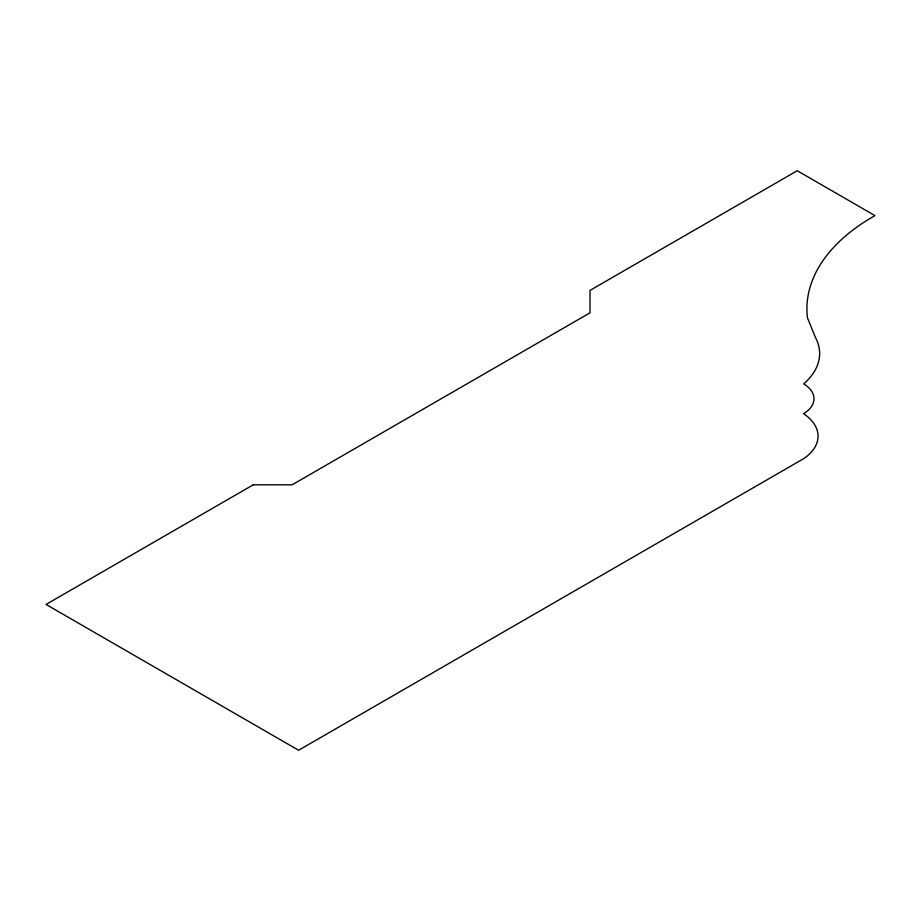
<?xml version="1.0" encoding="UTF-8"?>
<svg xmlns="http://www.w3.org/2000/svg" width="921" height="921" viewBox="0 0 921 921"><rect width="100%" height="100%" fill="white"/><g stroke="black" fill="none" stroke-linecap="round" stroke-linejoin="round"><path stroke-width="1.38" d="M253.275 484.803L46.05 604.441L298.6 750.258L803.711 458.635A59.807 34.526 0 0 0 803.584 413.69A37.485 21.644 0 0 0 803.711 383.85A94.391 54.5 0 0 0 815.442 337.489L807.418 317.699A226.152 130.563 0 0 1 874.95 215.606L797.241 170.742L590.016 290.391L590.016 312.818L292.13 484.803L253.275 484.803"/></g></svg>
